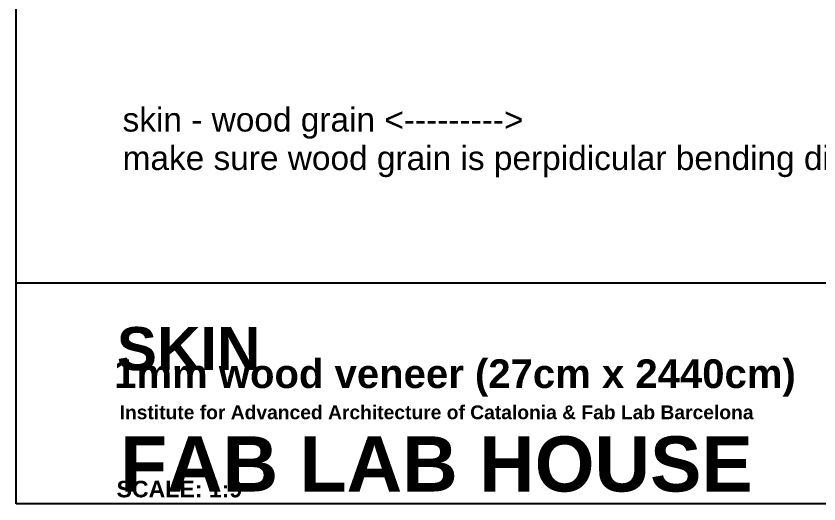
# Model space of a CAD drawing. Header units: millimetres. Extents: x 12942 to 18383, y 13072 to 17462.
# Drawn here: x 12942 to 14621, y 13072 to 14092 of the extents above; entities that cross this region are included whole.
import ezdxf

# ---------------------------------------------------------------- set-up
doc = ezdxf.new("R2010")
doc.units = ezdxf.units.MM
doc.header["$LTSCALE"] = 100
doc.header["$MEASUREMENT"] = 0
doc.layers.add('Default', color=7, linetype='Continuous')

msp = doc.modelspace()

# ---------------------------------------------------------------- linework, layer by layer
at = {"layer": 'Default'}
msp.add_line((12941.9, 13534.1), (18382.6, 13534.1), dxfattribs=at)
msp.add_lwpolyline([(12941.9, 13072.4), (12941.9, 17461.8), (18382.6, 17461.8), (18382.6, 13072.4)], close=True, dxfattribs=at)

# ---------------------------------------------------------------- texts
at = {"attachment_point": 7}
for s, insert, char_height, width, line_spacing_factor in [('{\\fArial|b0|i0|c0|p34;skin - wood grain <--------->\\Pmake sure wood grain is perpidicular bending direciton}', (13164.6, 13755), 50, 3613.39, 0.96388), ('{\\fArial|b1|i0|c0|p34;SKIN}', (13152.6, 13350.6), 90, 2101.81, 0.963867), ('{\\fArial|b1|i0|c0|p34;1mm wood veneer (27cm x 2440cm)}', (13146.9, 13296.4), 60, 2059.64, 0.9639), ('{\\fArial|b1|i0|c0|p34;Institute for Advanced Architecture of Catalonia & Fab Lab Barcelona}', (13158.4, 13249), 28.8, 3147.041, 0.963852), ('{\\fArial|b1|i0|c0|p34;FAB LAB HOUSE}', (13159.3, 13096.7), 115.2, 1599.68, 0.963852), ('{\\fArial|b1|i0|c0|p34;SCALE: 1:9}', (13151.9, 13085.7), 34.56, 784.274, 0.96388)]:
    msp.add_mtext(s, dxfattribs=dict(at, insert=insert, char_height=char_height, width=width, line_spacing_factor=line_spacing_factor))

doc.saveas('drawing.dxf')
